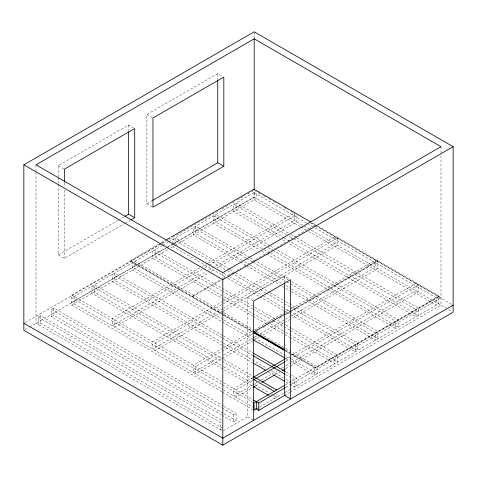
<?xml version="1.0" encoding="UTF-8"?>
<svg xmlns="http://www.w3.org/2000/svg" width="477" height="477" viewBox="0 0 477 477"><rect width="100%" height="100%" fill="white"/><g stroke="black" fill="none" stroke-linecap="round" stroke-linejoin="round"><path stroke-width="0.36" stroke-dasharray="2.38 1.79" d="M58.277 176.788L58.277 165.638L128.641 125.016L133.506 127.818M152.336 206.845L146.868 203.691L146.868 114.492L217.745 73.571L222.604 76.38M58.277 184.223L58.277 254.837L117.771 220.493M118.409 220.124L123.525 217.166M146.868 203.691L152.026 200.716M58.277 254.837L64.347 258.349L124.485 223.63M125.123 223.26L130.239 220.302M223.111 314.641L130.465 261.152L130.465 260.508L160.701 243.049M161.345 242.68L165.209 240.45M221.793 391.742L71.741 305.113L71.741 295.06L160.701 243.693M161.345 243.324L165.853 240.724M25.138 322.547L166.443 240.909M169.025 239.478L219.354 210.363M221.93 208.932L229.675 204.46M232.257 202.969L234.839 201.419M237.421 199.988L245.16 195.463M247.742 194.032L250.968 192.106M251.612 191.796L253.549 190.615M222.807 428.34L40.557 323.114L38.178 324.491L38.178 317.181L40.557 315.81L222.807 421.03M221.507 414.96L51.492 316.806L51.492 309.495L53.871 308.124L223.242 405.909M162.347 245.494L71.741 297.803L221.793 384.438M162.991 245.124L168.142 242.149M168.786 241.773L255.773 191.551M167.051 247.336L71.741 302.364L222.884 389.626M167.695 246.967L173.491 243.622M174.135 243.246L253.991 197.144L446.067 308.094M25.138 329.559L29.014 327.329M29.657 326.954L166.443 247.98M167.087 247.611L172.453 244.457M173.097 244.081L254.193 197.257L254.193 190.567M51.492 316.806L53.871 315.428L223.242 413.213M71.741 305.113L168.142 249.453M170.718 247.968L174.773 245.625M175.226 245.363L256.37 198.515L256.37 191.211M199.827 267.871L112.244 318.439L112.244 325.749L206.267 271.461M202.403 266.387L207.555 263.411M208.199 263.042L294.494 213.219L294.494 220.523L214.638 266.631M202.206 269.249L114.623 319.811L114.623 327.121L208.646 272.838M204.782 267.758L208.646 265.528M209.29 265.158L296.229 214.966M208.843 269.976L213.994 267.001M211.222 271.347L214.441 269.493M217.017 268.002L296.873 221.9L296.873 214.59M220.535 279.826L192.231 296.169L192.231 296.813L221.179 280.094M223.111 278.341L225.681 276.851M228.256 275.366L234.046 272.027M236.622 270.537L241.123 267.937M243.699 266.452L251.421 261.998M252.059 261.623L264.926 254.193M267.502 252.709L273.935 248.994M276.511 247.509L315.756 224.852L311.892 222.622M222.938 301.297L152.741 341.824L152.741 349.128L222.938 308.601M223.582 300.921L334.991 236.604L334.991 243.908L223.582 308.231M223.445 430.719L247.593 416.779L247.593 297.523L284.548 276.189L289.408 278.991M222.866 348.103L193.239 365.203L193.239 372.513L222.866 355.407M223.51 347.727L253.776 330.257M254.42 329.881L291.131 308.691M291.775 308.321L375.488 259.983L375.488 267.293L291.775 315.625M285.514 313.627L377.516 260.508L377.516 261.152L285.514 314.271M252.935 333.489L195.618 366.58L195.618 373.885L252.935 340.793M255.511 331.998L259.375 329.768M263.238 327.538L266.458 325.678M272.254 322.333L274.83 320.848M279.337 318.242L283.201 316.012M285.777 314.528L289.646 312.292M290.29 311.922L377.873 261.36L377.873 268.664L290.29 319.232M223.51 355.037L253.776 337.561M254.42 337.191L256.996 335.701M260.215 333.846L291.131 315.995M253.579 340.423L259.375 337.078M262.594 335.218L283.845 322.947M284.489 322.577L289.646 319.602M253.06 377.432L233.742 388.588L233.742 395.892L258.212 381.767M285.902 358.471L291.059 355.496M291.703 355.126L415.992 283.368L415.992 290.672L291.703 362.431M252.864 380.294L236.121 389.959L236.121 397.269L252.864 387.598M285.705 361.333L289.575 359.103M290.219 358.728L418.371 284.739L418.371 292.049L290.219 366.038M258.856 381.391L260.788 380.276M261.432 379.907L276.887 370.981M281.394 368.381L285.258 366.151M285.902 365.776L291.059 362.806M255.439 386.114L259.303 383.884M275.402 374.588L279.91 371.982M285.705 368.638L289.575 366.408M38.178 317.181L220.428 422.401L221.614 421.716M222.151 408.026L233.742 414.716L236.121 413.344L236.121 420.648L233.742 422.026L222.151 415.33M285.347 384.921L291.149 381.576M291.793 381.201L438.619 296.432L438.619 303.736L291.793 388.511M285.514 350.029L315.756 367.487L439.281 296.169L439.281 296.813L315.756 368.125L285.514 350.673M285.801 387.407L289.664 385.177M290.308 384.808L440.998 297.803L317.551 226.533M221.614 429.026L220.428 429.711L220.428 422.401M257.014 408.586L258.945 407.471M259.589 407.102L291.149 388.88M284.548 395.439L289.7 392.464M290.308 392.112L440.998 305.113L440.998 153.385M146.868 114.492L152.336 117.646M317.682 225.967L439.281 296.169M311.111 222.813L316.907 226.158M258.057 192.535L260.633 194.02M263.209 195.51L265.784 196.995M268.36 198.48L270.936 199.97M273.512 201.455L276.088 202.946M283.809 207.406L286.385 208.89M290.892 211.496L294.756 213.726M310.855 222.956L315.363 225.561M316.007 225.931L452.506 304.797M253.991 192.583L306.8 223.069M307.444 223.445L312.596 226.42M315.172 227.905L436.24 297.803L436.24 305.113L308.732 231.494M448.642 309.585L451.862 311.439M300.361 226.658L253.991 199.893L253.991 190.567M301.005 227.034L306.156 230.009M288.287 233.014L236.121 202.904L236.121 210.208L283.773 237.725M290.863 234.505L296.014 237.48M296.658 237.85L418.371 308.124L418.371 315.428L290.219 241.44M286.546 234.762L233.742 204.275L233.742 211.579L280.106 238.351M289.128 236.252L292.991 238.482M293.635 238.852L415.992 309.495L415.992 316.806L288.478 243.187M284.417 238.095L289.575 241.07M282.682 239.842L285.902 241.696M269.964 245.822L215.872 214.59L215.872 221.9L263.525 249.411M270.608 246.198L398.122 319.811L398.122 327.121L270.608 253.502M265.653 246.084L213.493 215.968L213.493 223.272L259.214 249.674M268.229 247.569L272.093 249.799M272.737 250.175L395.743 321.188L395.743 328.492L266.297 253.764M264.169 249.787L269.964 253.132M261.79 251.158L265.653 253.388M249.715 257.514L195.618 226.283L195.618 233.593L241.988 260.359M250.359 257.89L288.358 279.826M291.578 281.68L377.873 331.503L377.873 338.813L291.578 288.99M246.049 258.146L193.239 227.66L193.239 234.964L239.609 261.736M246.692 258.516L252.488 261.861M253.132 262.237L285.973 281.197M286.617 281.567L289.843 283.427M290.487 283.797L375.488 332.88L375.488 340.184L290.487 291.107M244.564 261.849L247.784 263.709M250.359 265.194L281.913 283.416M285.777 285.645L290.934 288.621M240.253 262.106L246.049 265.45M246.692 265.826L279.534 284.787M282.11 286.272L289.843 290.737M58.277 165.638L63.745 168.798M229.467 269.207L175.369 237.975L175.369 243.819M230.111 269.577L235.262 272.552M235.906 272.927L269.392 292.258M270.036 292.628L284.847 301.184M285.49 301.553L357.619 343.196L357.619 350.506L285.49 308.863M225.156 269.463L172.99 239.347L172.99 243.002M227.732 270.954L265.725 292.89M266.369 293.26L283.755 303.3M284.399 303.67L289.557 306.645M290.201 307.015L355.24 344.567L355.24 351.877L290.201 314.325M223.671 273.166L228.823 276.141M229.467 276.511L262.952 295.847M263.596 296.217L284.847 308.488M225.156 276.773L172.99 246.657L172.99 243.735M227.732 278.258L259.285 296.479M259.929 296.849L283.755 310.605M284.399 310.98L289.557 313.955M247.593 297.523L253.06 300.683M274.901 318.821L155.12 249.668L155.12 256.972L269.749 323.156M277.477 320.311L285.204 324.771M285.848 325.141L291.006 328.116M291.65 328.486L337.37 354.888L337.37 362.192L291.65 335.796M221.65 290.821L152.741 251.039L152.741 258.349L221.65 298.131M222.294 291.197L252.56 308.673M253.204 309.042L272.522 320.198M273.166 320.568L289.915 330.233M290.559 330.609L334.991 356.259L334.991 363.569L290.559 337.913M270.393 323.525L285.204 332.075M285.848 332.451L291.006 335.426M222.294 298.501L252.56 315.977M253.204 316.346L266.083 323.788M266.726 324.157L289.915 337.543M223.099 312.292L134.872 261.36L134.872 268.664L223.099 319.602M223.743 312.668L252.721 329.398M256.584 331.628L284.918 347.989M285.562 348.359L317.122 366.58L317.122 373.885L285.562 355.669M130.465 260.508L223.111 313.997M223.755 314.367L252.703 331.086M223.755 315.011L253.991 332.469M252.917 332.26L132.493 262.732L132.493 270.036L252.917 339.564M285.759 351.221L289.628 353.451M290.272 353.821L314.742 367.952L314.742 375.262L290.272 361.131M223.743 319.972L254.008 337.448M254.652 337.823L284.918 355.293M285.759 358.525L289.628 360.761M222.813 335.51L114.623 273.047L114.623 280.357L222.813 342.82M223.457 335.886L253.078 352.986M285.926 371.947L291.077 374.922M291.721 375.298L296.873 378.267L296.873 385.577L291.721 382.602M221.722 337.627L112.244 274.424L112.244 281.728L221.722 344.937M222.365 338.002L252.631 355.478M285.473 374.439L294.494 379.644L294.494 386.948L285.473 381.743M223.457 343.19L266.601 368.101M271.109 370.707L285.276 378.887M285.926 379.257L291.077 382.232M222.365 345.306L252.631 362.782M268.73 372.078L273.238 374.683M223.17 359.103L94.368 284.739L94.368 292.049L223.17 366.408M223.814 359.473L252.792 376.204M252.989 379.066L91.989 286.111L91.989 293.421L252.989 386.37M223.814 366.777L254.08 384.253M254.724 384.629L268.891 392.804M271.467 394.294L276.618 397.269L276.618 394.348M269.088 395.666L274.239 398.641L274.239 394.986M71.741 295.06L222.884 382.315M223.528 382.691L252.506 399.422M222.437 384.808L252.703 402.284M223.528 389.995L253.794 407.471M254.438 407.841L256.37 408.962M222.437 392.112L252.703 409.588M247.593 416.779L253.06 419.933M223.886 406.279L236.121 413.344M51.492 309.495L221.507 407.65M223.886 413.589L236.121 420.648M221.519 430.343L36.002 323.233L36.002 171.511M440.998 146.695L440.998 152.646M315.756 367.487L315.756 368.125M284.548 276.189L284.548 282.116M254.193 31.828L254.193 38.524M233.742 414.716L233.742 422.026M222.807 273.41L222.807 278.616M217.745 73.571L217.745 79.516M128.641 125.016L128.641 130.215M74.12 296.432L74.12 303.736M64.347 182.53L64.347 186.99M64.347 189.959L64.347 258.349M58.277 177.533L58.277 183.478M53.871 308.124L53.871 315.428M40.557 315.81L40.557 323.114M36.002 164.815L36.002 170.766M337.37 237.975L155.12 343.196L155.12 350.506L337.37 245.279L337.37 237.975"/><path stroke-width="0.72" d="M23.85 164.815L254.193 31.828L453.15 146.695L453.15 312.185L222.807 445.172L23.85 330.305L23.85 164.815L222.807 279.683L453.15 146.695M254.193 38.84L36.002 164.815L222.807 272.665L440.998 146.695L254.193 38.84L254.193 189.822M124.807 216.427L128.641 214.215L134.717 217.721L134.717 128.522L64.347 169.15L64.347 181.785M152.67 200.34L217.745 162.77L223.82 166.276L223.82 77.077L152.944 117.998L152.944 207.197L223.82 166.276M130.883 219.933L134.717 217.721M166.497 239.71L169.711 237.85M170.999 237.111L253.991 189.196L310.605 221.883M284.87 350.297L253.991 332.469L253.991 331.825L284.87 313.997M253.704 377.063L285.258 358.841M253.508 379.925L285.061 361.703M253.508 387.229L254.796 386.483M261.879 382.393L274.758 374.958M282.485 370.498L285.061 369.013M284.703 385.291L253.991 403.023L253.991 410.333L256.37 408.962L258.749 410.333L285.157 395.087M253.794 400.167L258.749 403.023L285.157 387.783M453.15 305.113L222.807 438.16L23.85 323.233M253.991 331.825L284.87 349.653M253.561 332.63L285.115 350.851M253.561 339.94L285.115 358.155M253.722 353.362L285.276 371.577M253.275 355.848L284.829 374.063M253.275 363.152L265.51 370.218M273.881 375.053L284.829 381.373M253.436 376.574L276.618 389.959M253.633 379.436L274.239 391.337M253.633 386.746L268.444 395.296M284.548 282.855L284.548 395.439L290.624 398.945L290.624 279.695L253.663 301.029L253.663 420.285M258.749 403.023L258.749 410.333M256.37 401.652L256.37 408.962M222.807 279.683L222.807 445.172M217.745 80.261L217.745 162.77M128.641 131.706L128.641 214.215"/></g></svg>
